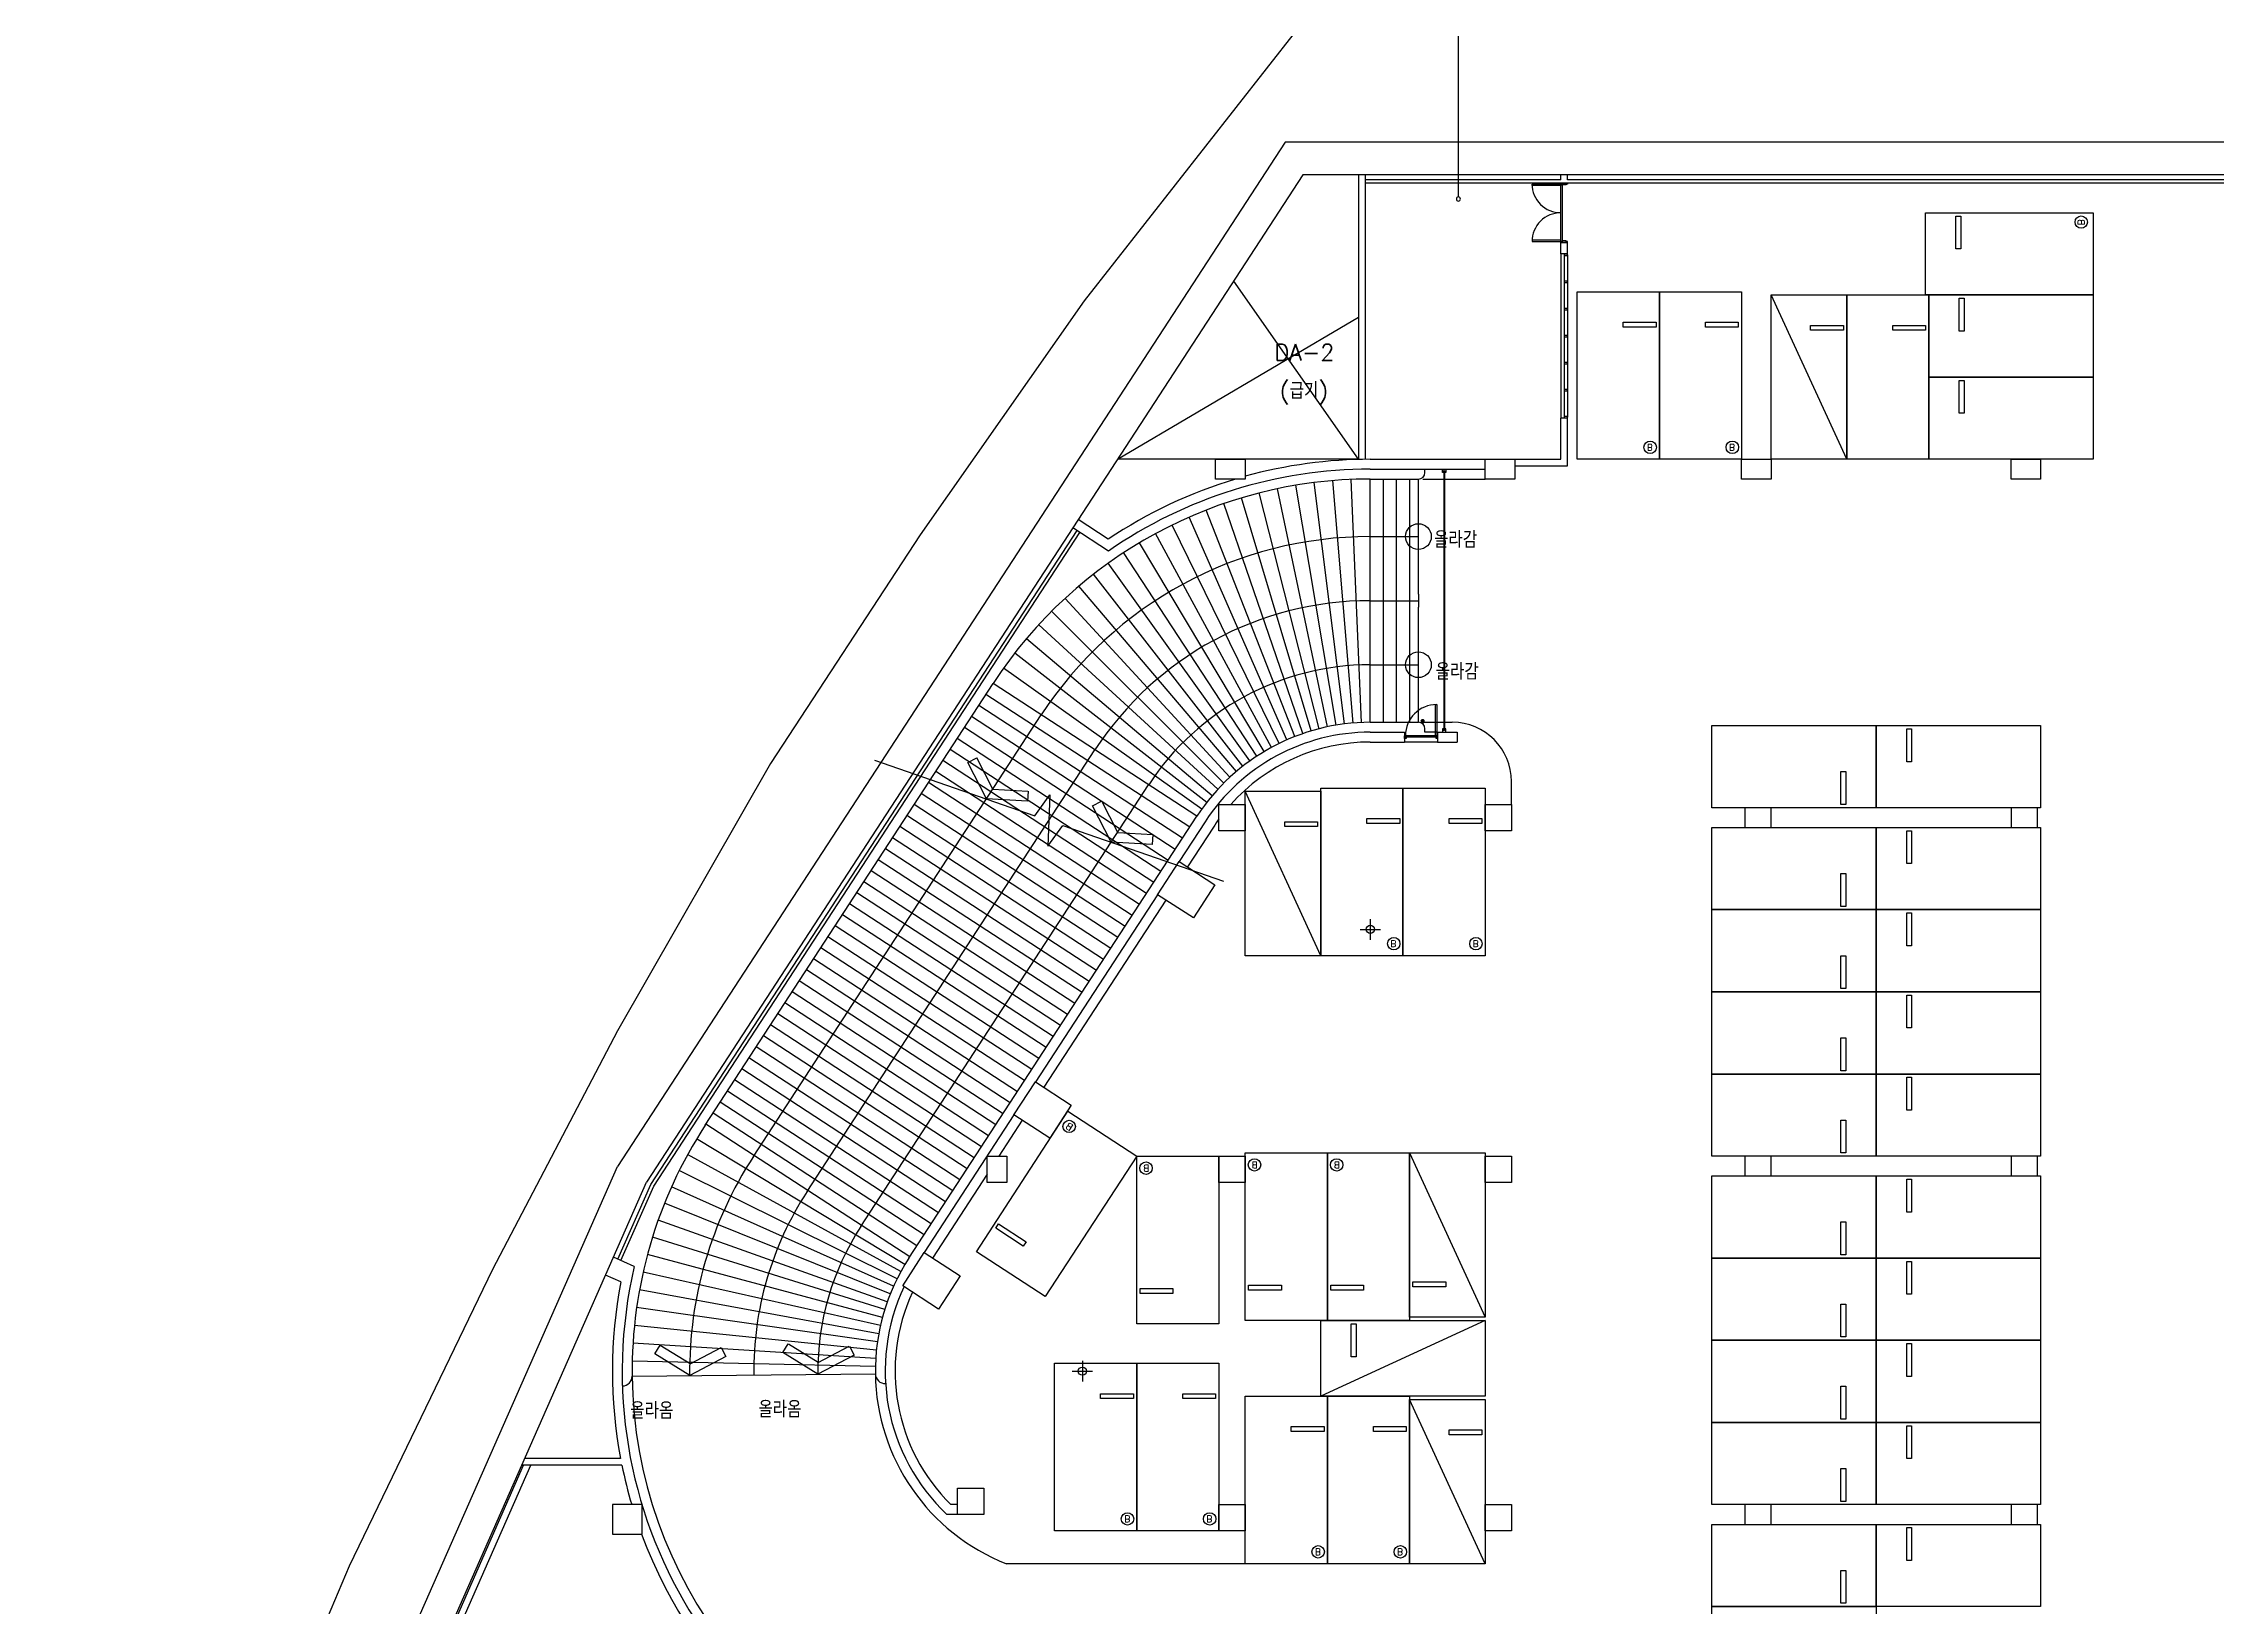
# Model space of a CAD drawing. Header units: millimetres. Extents: x -7614 to 421357, y 87385 to 341757.
# Drawn here: x 79456 to 145572, y 210327 to 257878 of the extents above; entities that cross this region are included whole.
import ezdxf
from ezdxf.enums import TextEntityAlignment as Align

# ---------------------------------------------------------------- set-up
doc = ezdxf.new("R2010")
doc.units = ezdxf.units.MM
doc.header["$LTSCALE"] = 600
doc.header["$MEASUREMENT"] = 0
doc.layers.add('e-plan', color=9, linetype='CONTINUOUS')
doc.layers.add('e-room-box', color=7, linetype='CONTINUOUS')
doc.styles.add('kiahn', font='romans.shx', dxfattribs={"bigfont": 'cadhs.shx'})

msp = doc.modelspace()

# ---------------------------------------------------------------- hatches: boundary and pattern name
at = {"layer": 'e-plan'}
h = msp.add_hatch(color=256, dxfattribs=at)
h.dxf.hatch_style = 1
h.paths.add_polyline_path([(121373, 237279, 1), (121460, 237229, 1)])

# ---------------------------------------------------------------- linework, layer by layer
for p, q in [((117583, 258287), (111121, 250053)), ((117235, 254877), (96920, 223713)), ((163670, 254877), (117235, 254877)), ((117776, 253877), (97802, 223235)), ((164670, 253877), (117776, 253877)), ((119470, 253877), (119470, 245222)), ((119670, 253877), (119670, 245226)), ((125620, 253727), (119670, 253727)), ((148320, 253627), (119670, 253627)), ((124745, 253602), (125620, 253602)), ((124745, 253562), (124745, 253602)), ((125620, 253562), (124745, 253562)), ((125620, 253727), (125620, 253877)), ((125620, 253602), (125620, 253627)), ((125620, 253627), (125820, 253627)), ((125620, 251852), (125620, 253602)), ((125620, 253602), (125620, 253562)), ((125660, 253602), (125620, 253602)), ((125660, 253582), (125660, 253602)), ((125660, 253582), (125660, 251872)), ((125780, 253582), (125660, 253582)), ((125820, 253602), (125780, 253602)), ((125780, 253602), (125780, 253582)), ((125820, 253727), (125820, 253877)), ((148320, 253727), (125820, 253727)), ((125820, 253627), (125820, 253602)), ((136720, 250227), (136720, 252727)), ((136720, 252727), (141820, 252727)), ((137645, 252627), (137795, 252627)), ((137645, 251627), (137645, 252627)), ((137795, 252627), (137795, 251627)), ((141820, 252727), (141820, 250227)), ((125620, 251892), (124745, 251892)), ((124745, 251892), (124745, 251852)), ((124745, 251852), (125620, 251852)), ((125620, 251852), (125620, 251892)), ((125660, 251852), (125620, 251852)), ((125620, 251852), (125620, 251827)), ((125620, 251477), (125620, 251827)), ((125820, 251827), (125620, 251827)), ((125620, 251827), (125820, 251827)), ((125820, 251477), (125620, 251477)), ((125620, 251477), (125620, 246477)), ((125780, 251872), (125660, 251872)), ((125660, 251872), (125660, 251852)), ((125820, 251467), (125720, 251467)), ((125720, 251467), (125720, 251427)), ((125720, 251447), (125720, 246507)), ((125720, 251427), (125820, 251427)), ((125780, 251852), (125780, 251872)), ((125820, 251852), (125780, 251852)), ((125820, 251827), (125820, 251852)), ((125820, 251477), (125820, 251827)), ((125820, 251427), (125820, 251467)), ((125820, 251447), (125820, 246507)), ((137795, 251627), (137645, 251627)), ((119470, 245227), (115670, 250646)), ((125820, 250643), (125720, 250643)), ((125720, 250643), (125720, 250603)), ((125720, 250603), (125820, 250603)), ((125820, 250603), (125820, 250643)), ((111121, 250053), (106128, 242928)), ((126120, 250327), (128620, 250327)), ((126120, 245227), (126120, 250327)), ((128620, 250327), (131120, 250327)), ((128620, 245227), (128620, 250327)), ((128620, 250327), (128620, 245227)), ((131120, 250327), (131120, 245227)), ((134320, 245227), (132020, 250227)), ((132020, 250227), (134320, 250227)), ((132020, 245227), (132020, 250227)), ((134320, 250227), (134320, 245227)), ((134320, 250227), (136820, 250227)), ((134320, 245227), (134320, 250227)), ((141820, 250227), (136720, 250227)), ((136820, 247727), (136820, 250227)), ((136820, 250227), (141820, 250227)), ((136820, 250227), (136820, 245227)), ((137745, 250127), (137895, 250127)), ((137745, 249127), (137745, 250127)), ((137895, 250127), (137895, 249127)), ((141820, 250227), (141820, 247727)), ((112138, 245227), (119470, 249550)), ((125820, 249820), (125720, 249820)), ((125720, 249820), (125720, 249780)), ((125720, 249780), (125820, 249780)), ((125820, 249780), (125820, 249820)), ((127520, 249252), (127520, 249402)), ((127520, 249402), (128520, 249402)), ((128520, 249402), (128520, 249252)), ((130020, 249252), (130020, 249402)), ((130020, 249402), (131020, 249402)), ((131020, 249402), (131020, 249252)), ((133220, 249152), (133220, 249302)), ((133220, 249302), (134220, 249302)), ((134220, 249302), (134220, 249152)), ((135720, 249152), (135720, 249302)), ((135720, 249302), (136720, 249302)), ((136720, 249302), (136720, 249152)), ((125820, 248997), (125720, 248997)), ((125720, 248997), (125720, 248957)), ((125720, 248957), (125820, 248957)), ((125820, 248957), (125820, 248997)), ((128520, 249252), (127520, 249252)), ((131020, 249252), (130020, 249252)), ((134220, 249152), (133220, 249152)), ((136720, 249152), (135720, 249152)), ((137895, 249127), (137745, 249127)), ((125820, 248173), (125720, 248173)), ((125720, 248173), (125720, 248133)), ((125720, 248133), (125820, 248133)), ((125820, 248133), (125820, 248173)), ((125820, 247350), (125720, 247350)), ((125720, 247350), (125720, 247310)), ((125720, 247310), (125820, 247310)), ((125820, 247310), (125820, 247350)), ((141820, 247727), (136820, 247727)), ((136820, 245227), (136820, 247727)), ((136820, 247727), (141820, 247727)), ((137745, 247627), (137895, 247627)), ((137745, 246627), (137745, 247627)), ((137895, 247627), (137895, 246627)), ((141820, 247727), (141820, 245227)), ((137895, 246627), (137745, 246627)), ((125620, 245227), (125620, 246477)), ((125620, 246327), (125620, 246477)), ((125820, 246477), (125620, 246477)), ((125820, 246527), (125720, 246527)), ((125720, 246527), (125720, 246487)), ((125720, 246487), (125820, 246487)), ((125820, 246487), (125820, 246527)), ((125820, 245027), (125820, 246477)), ((119470, 245227), (112138, 245227)), ((119826, 245227), (123320, 245227)), ((119826, 244927), (123320, 244927)), ((121488, 244827), (121488, 244927)), ((122020, 244827), (122020, 244927)), ((122020, 244927), (122120, 244927)), ((122055, 244827), (122020, 244827)), ((122085, 244877), (122055, 244877)), ((122055, 244877), (122055, 244827)), ((122060, 244877), (122060, 236977)), ((122080, 244877), (122080, 236977)), ((122085, 244827), (122085, 244877)), ((122120, 244827), (122085, 244827)), ((122120, 244927), (122120, 244827)), ((124220, 245227), (125620, 245227)), ((124220, 245027), (125820, 245027)), ((128620, 245227), (126120, 245227)), ((131120, 245227), (128620, 245227)), ((134320, 245227), (132020, 245227)), ((136820, 245227), (134320, 245227)), ((141820, 245227), (136820, 245227)), ((118022, 236963), (115904, 244053)), ((118273, 237032), (116449, 244204)), ((118527, 237091), (117001, 244332)), ((118783, 237140), (117557, 244438)), ((119041, 237178), (118118, 244520)), ((119300, 237205), (118681, 244579)), ((119559, 237221), (119246, 244614)), ((119826, 244627), (121288, 244627)), ((119826, 237227), (119826, 244627)), ((120226, 237227), (120226, 244627)), ((120626, 237227), (120626, 244627)), ((121026, 237227), (121026, 244627)), ((121288, 241127), (121288, 244627)), ((121420, 244627), (123320, 244627)), ((111854, 242798), (110942, 243392)), ((117290, 236694), (114310, 243467)), ((117530, 236793), (114833, 243684)), ((117774, 236883), (115365, 243880)), ((97934, 223163), (110904, 243059)), ((98022, 223116), (110987, 243005)), ((106128, 242928), (101575, 235976)), ((111857, 242438), (110778, 243141)), ((116596, 236335), (112801, 242689)), ((116822, 236464), (113293, 242969)), ((117053, 236584), (113797, 243229)), ((119826, 242877), (121288, 242877)), ((116160, 236050), (111854, 242068)), ((116375, 236197), (112321, 242388)), ((115750, 235730), (110961, 241372)), ((115952, 235894), (111400, 241729)), ((115555, 235557), (110537, 240997)), ((121288, 241127), (121288, 240727)), ((121288, 237227), (121288, 240727)), ((115187, 235189), (109737, 240195)), ((115367, 235377), (110129, 240604)), ((115015, 234994), (109363, 239770)), ((114695, 234582), (108668, 238876)), ((114851, 234791), (109006, 239330)), ((119826, 238977), (121288, 238977)), ((99589, 224969), (108349, 238408)), ((114330, 234032), (108131, 238073)), ((114549, 234367), (108349, 238408)), ((101055, 224014), (109815, 237453)), ((113893, 233362), (107694, 237403)), ((114112, 233697), (107912, 237738)), ((121805, 237747), (121805, 237767)), ((121805, 237767), (121845, 237767)), ((121805, 236837), (121805, 237747)), ((121845, 237767), (121845, 236817)), ((113456, 232692), (107257, 236733)), ((113675, 233027), (107476, 237068)), ((119826, 237227), (121288, 237227)), ((119826, 236927), (120870, 236927)), ((119826, 236927), (120870, 236927)), ((120870, 236927), (120870, 236627)), ((120870, 236737), (120870, 236817)), ((120870, 236817), (120895, 236817)), ((120915, 236737), (120870, 236737)), ((121845, 236817, 0), (120895, 236817, 0)), ((120895, 236817), (120895, 236777)), ((120895, 236777), (120915, 236777)), ((121825, 236777), (120915, 236777)), ((120915, 236777), (120915, 236737)), ((121470, 237227), (122320, 237227)), ((121488, 236927), (121488, 237027)), ((121870, 236927), (121488, 236927)), ((121805, 236817), (121805, 236837)), ((121845, 236817), (121805, 236817)), ((121825, 236737), (121825, 236777)), ((121825, 236777), (121845, 236777)), ((121870, 236737), (121825, 236737)), ((121845, 236777), (121845, 236817)), ((121845, 236817), (121870, 236817)), ((121870, 236927), (122470, 236927)), ((121870, 236927), (121870, 236627)), ((121870, 236817), (121870, 236737)), ((122055, 237027), (122020, 237027)), ((122020, 237027), (122020, 236927)), ((122020, 236927), (122120, 236927)), ((122055, 236977), (122055, 237027)), ((122085, 236977), (122055, 236977)), ((122085, 237027), (122085, 236977)), ((122120, 237027), (122085, 237027)), ((122120, 236927), (122120, 237027)), ((122470, 236927), (122470, 236627)), ((130220, 234627), (130220, 237127)), ((130220, 237127), (135220, 237127)), ((135220, 237127), (135220, 234627)), ((135220, 234627), (135220, 237127)), ((135220, 237127), (140220, 237127)), ((136145, 237027), (136295, 237027)), ((136145, 236027), (136145, 237027)), ((136295, 237027), (136295, 236027)), ((140220, 237127), (140220, 234627)), ((104737, 236078), (109622, 234385)), ((113019, 232022), (106820, 236063)), ((113238, 232357), (107039, 236398)), ((107580, 236005), (107854, 236146)), ((108343, 235194), (107855, 236144)), ((119826, 236627), (120870, 236627)), ((119826, 236627), (120870, 236627)), ((121870, 236627), (120870, 236627)), ((121870, 236627), (122470, 236627)), ((101575, 235976), (96920, 227843)), ((112583, 231351), (106383, 235392)), ((112801, 231686), (106602, 235727)), ((108149, 234896), (107580, 236005)), ((124120, 234727), (124120, 235427)), ((134145, 234727), (134145, 235727)), ((134145, 235727), (134295, 235727)), ((134295, 235727), (134295, 234727)), ((136295, 236027), (136145, 236027)), ((104322, 221884), (113082, 235323)), ((112146, 230681), (105947, 234722)), ((112364, 231016), (106165, 235057)), ((109393, 234823), (108149, 234896)), ((108343, 235194), (109409, 235131)), ((109411, 235131), (109393, 234823)), ((109622, 234385), (110080, 235020)), ((110080, 235020), (110014, 233455)), ((111377, 234689), (111652, 234830)), ((112140, 233877), (111653, 234828)), ((118320, 230127), (116020, 235127)), ((116020, 235127), (118320, 235127)), ((116020, 230127), (116020, 235127)), ((118320, 235227), (120820, 235227)), ((118320, 230127), (118320, 235227)), ((118320, 235127), (118320, 230127)), ((120820, 235227), (120820, 230127)), ((120820, 235227), (123320, 235227)), ((120820, 230127), (120820, 235227)), ((123320, 235227), (123320, 230127)), ((134295, 234727), (134145, 234727)), ((111709, 230011), (105510, 234052)), ((111927, 230346), (105728, 234387)), ((105788, 220928), (114549, 234367)), ((110014, 233455), (110473, 234090)), ((110473, 234090), (115358, 232397)), ((111946, 233580), (111377, 234689)), ((114800, 234203), (114008, 232989)), ((117220, 234052), (117220, 234202)), ((117220, 234202), (118220, 234202)), ((118220, 234052), (117220, 234052)), ((118220, 234202), (118220, 234052)), ((119720, 234152), (119720, 234302)), ((119720, 234302), (120720, 234302)), ((120720, 234152), (119720, 234152)), ((120720, 234302), (120720, 234152)), ((122220, 234152), (122220, 234302)), ((122220, 234302), (123220, 234302)), ((123220, 234152), (122220, 234152)), ((123220, 234302), (123220, 234152)), ((135220, 234627), (130220, 234627)), ((140220, 234627), (135220, 234627)), ((111490, 229676), (105291, 233717)), ((113191, 233507), (111946, 233580)), ((112140, 233877), (113206, 233815)), ((113209, 233815), (113191, 233507)), ((115051, 234039), (114259, 232825)), ((130220, 231527), (130220, 234027)), ((130220, 234027), (135220, 234027)), ((135220, 234027), (135220, 231527)), ((135220, 231527), (135220, 234027)), ((135220, 234027), (140220, 234027)), ((136145, 233927), (136295, 233927)), ((136145, 232927), (136145, 233927)), ((136295, 233927), (136295, 232927)), ((140220, 234027), (140220, 231527)), ((111054, 229006), (104854, 233047)), ((111272, 229341), (105073, 233382)), ((113353, 231983), (114008, 232989)), ((114008, 232989), (115097, 232279)), ((136295, 232927), (136145, 232927)), ((110617, 228336), (104417, 232377)), ((110835, 228671), (104636, 232712)), ((115097, 232279), (114442, 231274)), ((134145, 231627), (134145, 232627)), ((134145, 232627), (134295, 232627)), ((134295, 232627), (134295, 231627)), ((110180, 227665), (103981, 231706)), ((110398, 228000), (104199, 232041)), ((113353, 231983), (109631, 226273)), ((113604, 231820), (109891, 226123)), ((114442, 231274), (113353, 231983)), ((135220, 231527), (130220, 231527)), ((130220, 229027), (130220, 231527)), ((130220, 231527), (135220, 231527)), ((134295, 231627), (134145, 231627)), ((135220, 231527), (135220, 229027)), ((140220, 231527), (135220, 231527)), ((135220, 229027), (135220, 231527)), ((135220, 231527), (140220, 231527)), ((136145, 231427), (136295, 231427)), ((136145, 230427), (136145, 231427)), ((136295, 231427), (136295, 230427)), ((140220, 231527), (140220, 229027)), ((109743, 226995), (103544, 231036)), ((109961, 227330), (103762, 231371)), ((119514, 230927), (120139, 230927)), ((119826, 231239), (119826, 230614)), ((109306, 226325), (103107, 230366)), ((109524, 226660), (103325, 230701)), ((118320, 230127), (116020, 230127)), ((120820, 230127), (118320, 230127)), ((123320, 230127), (120820, 230127)), ((134145, 229127), (134145, 230127)), ((134145, 230127), (134295, 230127)), ((134295, 230127), (134295, 229127)), ((136295, 230427), (136145, 230427)), ((108869, 225655), (102670, 229696)), ((109088, 225990), (102888, 230031)), ((108432, 224985), (102233, 229026)), ((108651, 225320), (102452, 229361)), ((135220, 229027), (130220, 229027)), ((130220, 226527), (130220, 229027)), ((130220, 229027), (135220, 229027)), ((134295, 229127), (134145, 229127)), ((135220, 229027), (135220, 226527)), ((140220, 229027), (135220, 229027)), ((135220, 226527), (135220, 229027)), ((135220, 229027), (140220, 229027)), ((136145, 228927), (136295, 228927)), ((136145, 227927), (136145, 228927)), ((136295, 228927), (136295, 227927)), ((140220, 229027), (140220, 226527)), ((107995, 224314), (101796, 228356)), ((108214, 224650), (102015, 228691)), ((96920, 227843), (93123, 220577)), ((107559, 223644), (101359, 227685)), ((107777, 223979), (101578, 228020)), ((134145, 226627), (134145, 227627)), ((134145, 227627), (134295, 227627)), ((134295, 227627), (134295, 226627)), ((136295, 227927), (136145, 227927)), ((107122, 222974), (100922, 227015)), ((107340, 223309), (101141, 227350)), ((106685, 222304), (100486, 226345)), ((106903, 222639), (100704, 226680)), ((108984, 225282), (109639, 226287)), ((109639, 226287), (110728, 225577)), ((135220, 226527), (130220, 226527)), ((130220, 224027), (130220, 226527)), ((130220, 226527), (135220, 226527)), ((134295, 226627), (134145, 226627)), ((135220, 226527), (135220, 224027)), ((140220, 226527), (135220, 226527)), ((135220, 224027), (135220, 226527)), ((135220, 226527), (140220, 226527)), ((136145, 226427), (136295, 226427)), ((136145, 225427), (136145, 226427)), ((136295, 226427), (136295, 225427)), ((140220, 226527), (140220, 224027)), ((106248, 221634), (100049, 225675)), ((106466, 221969), (100267, 226010)), ((110728, 225577), (110073, 224572)), ((105811, 220964), (99612, 225005)), ((106029, 221299), (99830, 225340)), ((108984, 225282), (106254, 221093)), ((107841, 221120), (110626, 225392)), ((109235, 225118), (108524, 224027)), ((110073, 224572), (108984, 225282)), ((110626, 225392), (112720, 224027)), ((134145, 224127), (134145, 225127)), ((134145, 225127), (134295, 225127)), ((134295, 225127), (134295, 224127)), ((136295, 225427), (136145, 225427)), ((105668, 220737), (99329, 224554)), ((79456, 184071), (96920, 223713)), ((105426, 220295), (98801, 223593)), ((105543, 220519), (99055, 224079)), ((108170, 223484), (106505, 220929)), ((112720, 224027), (109935, 219754)), ((112720, 218927), (112720, 224027)), ((112720, 224027), (115220, 224027)), ((115220, 224027), (115220, 218927)), ((116020, 219027), (116020, 224127)), ((116020, 224127), (118520, 224127)), ((118520, 219027), (118520, 224127)), ((118520, 224127), (121020, 224127)), ((118520, 224127), (118520, 219027)), ((121020, 224127), (123320, 219127)), ((121020, 219127), (121020, 224127)), ((121020, 224127), (123320, 224127)), ((121020, 224127), (121020, 219027)), ((123320, 224127), (123320, 219127)), ((135220, 224027), (130220, 224027)), ((134295, 224127), (134145, 224127)), ((140220, 224027), (135220, 224027)), ((80422, 183783), (97802, 223235)), ((96936, 220898), (97934, 223163)), ((97027, 220857), (98022, 223116)), ((105318, 220068), (98567, 223098)), ((130220, 220927), (130220, 223427)), ((130220, 223427), (135220, 223427)), ((135220, 223427), (135220, 220927)), ((135220, 220927), (135220, 223427)), ((135220, 223427), (140220, 223427)), ((136145, 223327), (136295, 223327)), ((136145, 222327), (136145, 223327)), ((136295, 223327), (136295, 222327)), ((140220, 223427), (140220, 220927)), ((105220, 219836), (98353, 222593)), ((136295, 222327), (136145, 222327)), ((105051, 219361), (97985, 221561)), ((105130, 219600), (98159, 222081)), ((108430, 221840), (108512, 221966)), ((109268, 221294), (108430, 221840)), ((108512, 221966), (109350, 221419)), ((134145, 221027), (134145, 222027)), ((134145, 222027), (134295, 222027)), ((134295, 222027), (134295, 221027)), ((97433, 220674), (96799, 220959)), ((104981, 219119), (97833, 221035)), ((105598, 220088), (106254, 221093)), ((106254, 221093), (107343, 220383)), ((109935, 219754), (107841, 221120)), ((109350, 221419), (109268, 221294)), ((135220, 220927), (130220, 220927)), ((130220, 218427), (130220, 220927)), ((130220, 220927), (135220, 220927)), ((134295, 221027), (134145, 221027)), ((135220, 220927), (135220, 218427)), ((140220, 220927), (135220, 220927)), ((135220, 218427), (135220, 220927)), ((135220, 220927), (140220, 220927)), ((136145, 220827), (136295, 220827)), ((136145, 219827), (136145, 220827)), ((136295, 220827), (136295, 219827)), ((140220, 220927), (140220, 218427)), ((93123, 220577), (88760, 211551)), ((97025, 220200), (96557, 220410)), ((104920, 218874), (97702, 220503)), ((107343, 220383), (106687, 219378)), ((121120, 220052), (121120, 220202)), ((121120, 220202), (122120, 220202)), ((122120, 220202), (122120, 220052)), ((104870, 218627), (97592, 219966)), ((106687, 219378), (105598, 220088)), ((112820, 219852), (112820, 220002)), ((112820, 220002), (113820, 220002)), ((113820, 219852), (112820, 219852)), ((113820, 220002), (113820, 219852)), ((116120, 219952), (116120, 220102)), ((116120, 220102), (117120, 220102)), ((117120, 219952), (116120, 219952)), ((117120, 220102), (117120, 219952)), ((118620, 219952), (118620, 220102)), ((118620, 220102), (119620, 220102)), ((119620, 219952), (118620, 219952)), ((119620, 220102), (119620, 219952)), ((122120, 220052), (121120, 220052)), ((134145, 218527), (134145, 219527)), ((134145, 219527), (134295, 219527)), ((134295, 219527), (134295, 218527)), ((136295, 219827), (136145, 219827)), ((104798, 218129), (97437, 218881)), ((104829, 218379), (97503, 219425)), ((115220, 218927), (112720, 218927)), ((118520, 219027), (116020, 219027)), ((123322, 219027), (118322, 216727)), ((118322, 216727), (118322, 219027)), ((118322, 219027), (123322, 219027)), ((121020, 219027), (118520, 219027)), ((119247, 218927), (119397, 218927)), ((119247, 217927), (119247, 218927)), ((119397, 218927), (119397, 217927)), ((123320, 219127), (121020, 219127)), ((123322, 219027), (123322, 216727)), ((104778, 217877), (97392, 218335)), ((98056, 218010), (98218, 218273)), ((99129, 217710), (98220, 218272)), ((99129, 217710), (100074, 218207)), ((100076, 218209), (100220, 217935)), ((101956, 218052), (102118, 218314)), ((103029, 217751), (102120, 218313)), ((103029, 217751), (103974, 218249)), ((103976, 218250), (104120, 217977)), ((135220, 218427), (130220, 218427)), ((130220, 215927), (130220, 218427)), ((130220, 218427), (135220, 218427)), ((134295, 218527), (134145, 218527)), ((135220, 218427), (135220, 215927)), ((140220, 218427), (135220, 218427)), ((135220, 215927), (135220, 218427)), ((135220, 218427), (140220, 218427)), ((136145, 218327), (136295, 218327)), ((136145, 217327), (136145, 218327)), ((136295, 218327), (136295, 217327)), ((140220, 218427), (140220, 215927)), ((104767, 217626), (97369, 217787)), ((99117, 217355), (98056, 218010)), ((100220, 217935), (99117, 217355)), ((103016, 217396), (101956, 218052)), ((104120, 217977), (103016, 217396)), ((110220, 217727), (112720, 217727)), ((110220, 212627), (110220, 217727)), ((111066, 217800), (111066, 217175)), ((112720, 217727), (115220, 217727)), ((112720, 212627), (112720, 217727)), ((112720, 217727), (112720, 212627)), ((115220, 217727), (115220, 212627)), ((119397, 217927), (119247, 217927)), ((110753, 217488), (111378, 217488)), ((134145, 216027), (134145, 217027)), ((134145, 217027), (134295, 217027)), ((134295, 217027), (134295, 216027)), ((136295, 217327), (136145, 217327)), ((111620, 216652), (111620, 216802)), ((111620, 216802), (112620, 216802)), ((112620, 216652), (111620, 216652)), ((112620, 216802), (112620, 216652)), ((114120, 216652), (114120, 216802)), ((114120, 216802), (115120, 216802)), ((115120, 216652), (114120, 216652)), ((115120, 216802), (115120, 216652)), ((116020, 216727), (118520, 216727)), ((116020, 211627), (116020, 216727)), ((123322, 216727), (118322, 216727)), ((118520, 216727), (118520, 211627)), ((118520, 216727), (121020, 216727)), ((118520, 211627), (118520, 216727)), ((121020, 216727), (121020, 211627)), ((123320, 211627), (121020, 216627)), ((121020, 216627), (123320, 216627)), ((121020, 211627), (121020, 216627)), ((123320, 216627), (123320, 211627)), ((117420, 215652), (117420, 215802)), ((117420, 215802), (118420, 215802)), ((118420, 215652), (117420, 215652)), ((118420, 215802), (118420, 215652)), ((119920, 215652), (119920, 215802)), ((119920, 215802), (120920, 215802)), ((120920, 215652), (119920, 215652)), ((120920, 215802), (120920, 215652)), ((122220, 215552), (122220, 215702)), ((122220, 215702), (123220, 215702)), ((123220, 215552), (122220, 215552)), ((123220, 215702), (123220, 215552)), ((135220, 215927), (130220, 215927)), ((130220, 213427), (130220, 215927)), ((130220, 215927), (135220, 215927)), ((134295, 216027), (134145, 216027)), ((135220, 215927), (135220, 213427)), ((140220, 215927), (135220, 215927)), ((135220, 213427), (135220, 215927)), ((135220, 215927), (140220, 215927)), ((136145, 215827), (136295, 215827)), ((136145, 214827), (136145, 215827)), ((136295, 215827), (136295, 214827)), ((140220, 215927), (140220, 213427)), ((89415, 204072), (94064, 214627)), ((89622, 204047), (94283, 214627)), ((97055, 214627), (94010, 214627)), ((97016, 214827), (94098, 214827)), ((134145, 213527), (134145, 214527)), ((134145, 214527), (134295, 214527)), ((134295, 214527), (134295, 213527)), ((136295, 214827), (136145, 214827)), ((107270, 213127), (106945, 213127)), ((107270, 213427), (107066, 213427)), ((135220, 213427), (130220, 213427)), ((134295, 213527), (134145, 213527)), ((140220, 213427), (135220, 213427)), ((112720, 212627), (110220, 212627)), ((115220, 212627), (112720, 212627)), ((130220, 210327), (130220, 212827)), ((130220, 212827), (135220, 212827)), ((135220, 212827), (135220, 210327)), ((135220, 210327), (135220, 212827)), ((135220, 212827), (140220, 212827)), ((136145, 212727), (136295, 212727)), ((136145, 211727), (136145, 212727)), ((136295, 212727), (136295, 211727)), ((140220, 212827), (140220, 210327)), ((116020, 211627), (108756, 211627)), ((118520, 211627), (116020, 211627)), ((121020, 211627), (118520, 211627)), ((123320, 211627), (121020, 211627)), ((136295, 211727), (136145, 211727)), ((88760, 211551), (85763, 204501)), ((134145, 210427), (134145, 211427)), ((134145, 211427), (134295, 211427)), ((134295, 211427), (134295, 210427)), ((135220, 210327), (130220, 210327)), ((130220, 207827), (130220, 210327)), ((130220, 210327), (135220, 210327)), ((134295, 210427), (134145, 210427)), ((135220, 210327), (135220, 207827)), ((140220, 210327), (135220, 210327))]:
    msp.add_line(p, q, dxfattribs=at)
at = {"layer": 'e-plan', "ltscale": 0.5}
for p, q in [((115120, 245227), (116020, 245227)), ((115120, 244627), (115120, 245227)), ((116020, 245227), (116020, 244627)), ((123320, 245227), (124220, 245227)), ((123320, 244627), (123320, 245227)), ((124220, 245227), (124220, 244627)), ((131120, 245227), (132020, 245227)), ((131120, 244627), (131120, 245227)), ((132020, 245227), (132020, 244627)), ((139320, 245227), (140220, 245227)), ((139320, 244627), (139320, 245227)), ((140220, 245227), (140220, 244627)), ((116020, 244627), (115120, 244627)), ((124220, 244627), (123320, 244627)), ((132020, 244627), (131120, 244627)), ((140220, 244627), (139320, 244627)), ((115220, 234727), (116020, 234727)), ((115220, 233927), (115220, 234727)), ((116020, 234727), (116020, 233927)), ((123320, 234727), (124120, 234727)), ((123320, 233927), (123320, 234727)), ((124120, 234727), (124120, 233927)), ((132020, 234627), (131220, 234627)), ((131220, 234627), (131220, 234027)), ((132020, 234027), (132020, 234627)), ((140120, 234627), (139320, 234627)), ((139320, 234627), (139320, 234027)), ((140120, 234027), (140120, 234627)), ((116020, 233927), (115220, 233927)), ((124120, 233927), (123320, 233927)), ((131220, 234027), (132020, 234027)), ((139320, 234027), (140120, 234027)), ((108170, 224027), (108770, 224027)), ((108170, 223227), (108170, 224027)), ((108770, 224027), (108770, 223227)), ((115220, 224027), (116020, 224027)), ((115220, 223227), (115220, 224027)), ((116020, 224027), (116020, 223227)), ((123320, 224027), (124120, 224027)), ((123320, 223227), (123320, 224027)), ((124120, 224027), (124120, 223227)), ((132020, 224027), (131220, 224027)), ((131220, 224027), (131220, 223427)), ((132020, 223427), (132020, 224027)), ((140120, 224027), (139320, 224027)), ((139320, 224027), (139320, 223427)), ((140120, 223427), (140120, 224027)), ((108770, 223227), (108170, 223227)), ((116020, 223227), (115220, 223227)), ((124120, 223227), (123320, 223227)), ((131220, 223427), (132020, 223427)), ((139320, 223427), (140120, 223427)), ((107270, 213927), (108070, 213927)), ((107270, 213127), (107270, 213927)), ((108070, 213927), (108070, 213127)), ((97670, 213427), (96770, 213427)), ((96770, 213427), (96770, 212527)), ((97670, 212527), (97670, 213427)), ((108070, 213127), (107270, 213127)), ((115220, 213427), (116020, 213427)), ((115220, 212627), (115220, 213427)), ((116020, 213427), (116020, 212627)), ((123320, 213427), (124120, 213427)), ((123320, 212627), (123320, 213427)), ((124120, 213427), (124120, 212627)), ((132020, 213427), (131220, 213427)), ((131220, 213427), (131220, 212827)), ((132020, 212827), (132020, 213427)), ((140120, 213427), (139320, 213427)), ((139320, 213427), (139320, 212827)), ((140120, 212827), (140120, 213427)), ((96770, 212527), (97670, 212527)), ((116020, 212627), (115220, 212627)), ((124120, 212627), (123320, 212627)), ((131220, 212827), (132020, 212827)), ((139320, 212827), (140120, 212827))]:
    msp.add_line(p, q, dxfattribs=at)
at = {"layer": 'e-plan', "linetype": 'Continuous'}
for p, q in [((119826, 240927), (121288, 240927)), ((102689, 222949), (111449, 236388)), ((97367, 217338), (104766, 217409))]:
    msp.add_line(p, q, dxfattribs=at)
at = {"layer": 'e-plan'}
for centre, radius in [((141455, 252445), 189), ((128339, 245592), 189), ((130839, 245592), 189), ((121288, 242877), 392), ((121288, 238977), 392), ((119826, 230927), 125), ((120539, 230492), 189), ((123039, 230492), 189), ((110663, 224932), 189), ((113002, 223662), 189), ((116302, 223762), 189), ((118802, 223762), 189), ((111066, 217488), 125), ((112439, 212992), 189), ((114939, 212992), 189), ((118239, 211992), 189), ((120739, 211992), 189)]:
    msp.add_circle(centre, radius, dxfattribs=at)
for centre, radius, start, end in [((125620, 253602), 875, 179.99997, 270.00012), ((125620, 251852), 875, 89.99988, 180.00003), ((119826, 230927), 14000, 89.99998, 124.69447), ((119826, 230927), 14300, 89.99997, 105.43457), ((121288, 244827), 200, 270, 0), ((119826, 230927), 13700, 90, 146.90069), ((119826, 230927), 14300, 106.65624, 123.88449), ((119826, 230927), 11950, 90, 146.90069), ((119826, 230927), 8050, 90, 146.90069), ((121845, 236817), 950, 90, 180), ((119826, 230927), 6300, 90, 146.90069), ((119826, 230927), 6000, 90, 146.90069), ((121288, 237027), 200, 0, 90), ((121417, 237254, 0), 50, 150, 330), ((121417, 237254, 0), 50, 330, 150), ((122320, 235427), 1800, 0, 90), ((119826, 230927), 5700, 90, 138.18974), ((119826, 230927), 5700, 143.90389, 146.90069), ((111066, 217488), 13700, 146.90069, 180.6272), ((111066, 217488), 11950, 146.90069, 180.65493), ((111066, 217488), 8050, 146.90069, 180.65493), ((111066, 217488), 6300, 146.90069, 180.79435), ((111066, 217488), 14300, 169.06772, 190.72505), ((111066, 217488), 14000, 166.84357, 255.6168), ((111066, 217488), 6000, 154.63863, 226.62413), ((111066, 217488), 5700, 155.04858, 225.43775), ((97067, 217338), 300, 271.22429, 0), ((111066, 217488), 13700, 180.6272, 255.45936), ((105066, 217409), 300, 180, 272.19556), ((111066, 217488), 6300, 180.79435, 248.48897), ((111066, 217488), 14300, 191.54176, 196.499), ((111066, 217488), 14300, 200.3, 255.6168)]:
    msp.add_arc(centre, radius, start, end, dxfattribs=at)
at = {"layer": 'e-plan', "linetype": 'Continuous'}
for centre, start, end in [((119826, 230927), 90, 146.90069), ((111066, 217488), 146.90069, 180.65493)]:
    msp.add_arc(centre, 10000, start, end, dxfattribs=at)
at = {"layer": 'e-plan'}
for p in [(125820, 250623), (125820, 249800), (125820, 248977), (125820, 248153), (125820, 247330)]:
    msp.add_point(p, dxfattribs=at)
at = {"layer": 'e-room-box'}
msp.add_line((122506, 253208), (122506, 262265), dxfattribs=at)
for start, end in [(90, 270), (270, 90)]:
    msp.add_arc((122506, 253146), 62.5, start, end, dxfattribs=at)

# ---------------------------------------------------------------- texts
at = {"layer": 'e-plan', "style": 'kiahn', "text_generation_flag": 4}
for rotation, p in [(90, (141354, 252346)), (146.90069, (110690, 224793)), (180, (113101, 223560)), (180, (116401, 223660)), (180, (118901, 223660))]:
    msp.add_text('B', height=200, rotation=rotation, dxfattribs=at).set_placement(p)
at = {"layer": 'e-plan', "style": 'kiahn'}
for s, p in [('DA-2', (118732, 248230)), ('(급기)', (118545, 247061))]:
    msp.add_text(s, height=500, dxfattribs=at).set_placement(p, align=Align.RIGHT)
at = {"layer": 'e-plan', "style": 'kiahn', "text_generation_flag": 4}
for p in [(128240, 245693), (130740, 245693), (120440, 230593), (122940, 230593), (112340, 213093), (114840, 213093), (118140, 212093), (120640, 212093)]:
    msp.add_text('B', height=200, dxfattribs=at).set_placement(p)
at = {"layer": 'e-plan', "style": 'kiahn'}
for s, p in [('올라감', (121765, 242535)), ('올라감', (121813, 238520)), ('올라옴', (97309, 216038)), ('올라옴', (101209, 216079))]:
    msp.add_text(s, height=500, dxfattribs=at).set_placement(p)

doc.saveas('drawing.dxf')
